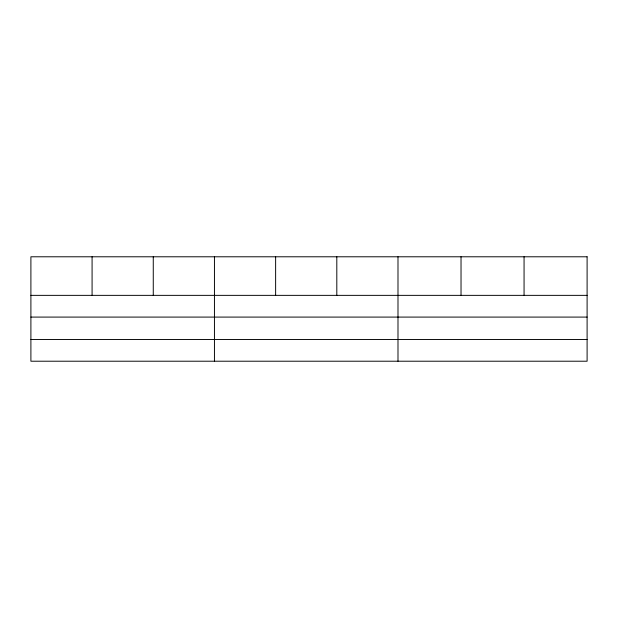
<?xml version="1.0" encoding="UTF-8"?>
<svg xmlns="http://www.w3.org/2000/svg" width="618" height="618" viewBox="0 0 618 618"><rect width="100%" height="100%" fill="white"/><g stroke="black" fill="none" stroke-linecap="round" stroke-linejoin="round"><path stroke-width="0.93" d="M30.9 295.358L587.1 295.358M30.9 317.088L587.1 317.088M30.9 339.475L587.1 339.475M524.064 256.787L524.064 295.358M461.028 256.787L461.028 295.358M397.992 256.787L397.992 361.213M336.81 256.787L336.81 295.358M275.628 256.787L275.628 295.358M214.446 256.787L214.446 361.213M153.264 256.787L153.264 295.358M92.082 256.787L92.082 295.358M587.1 256.787L30.9 256.787L30.9 361.213L587.1 361.213L587.1 256.787"/></g></svg>
